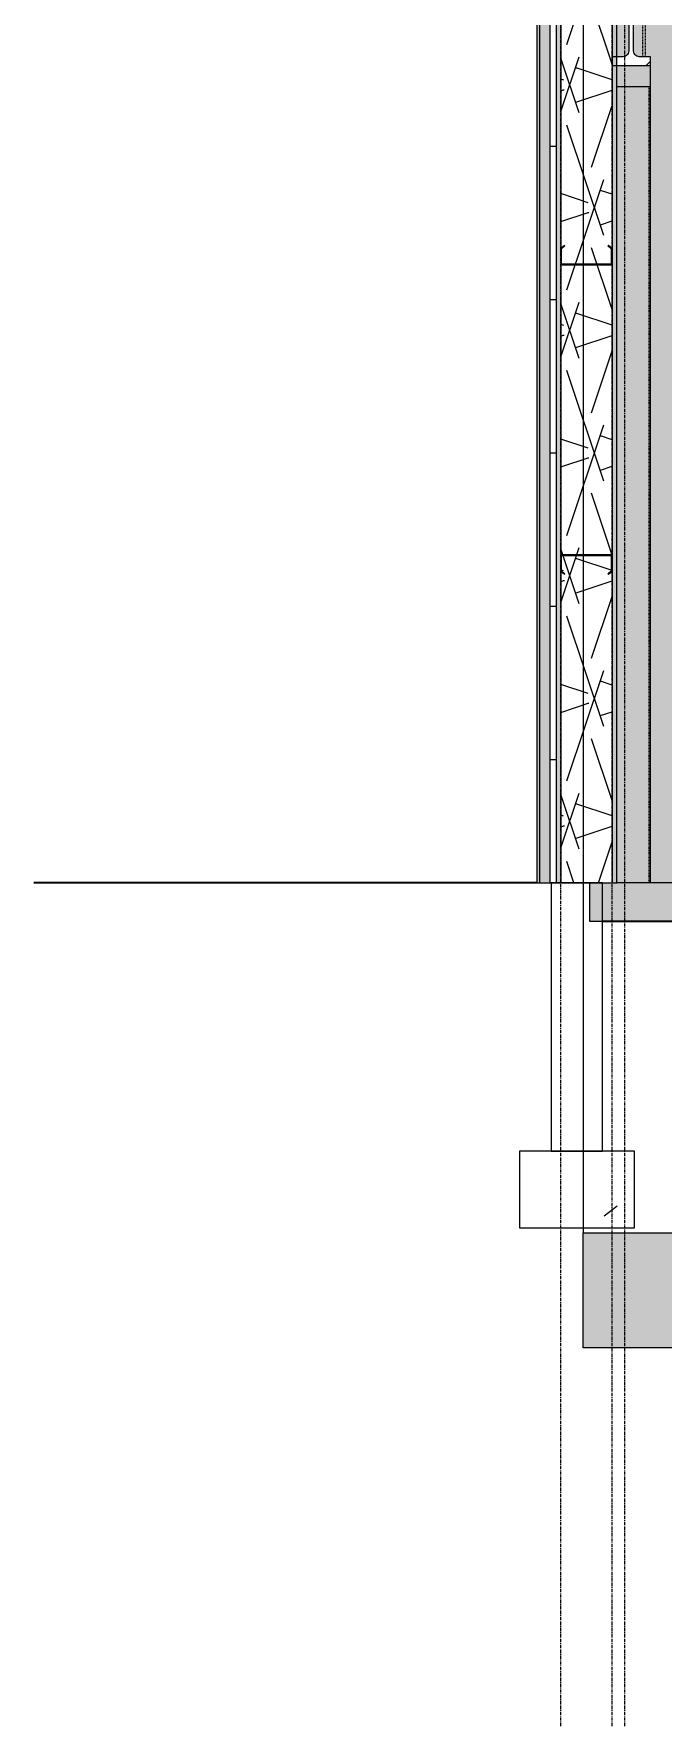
# Model space of a CAD drawing. Header units: inches. Extents: x -23034 to -8448, y -290 to 853.
# Drawn here: x -19516.7 to -19418.2, y -132 to 132.9 of the extents above; entities that cross this region are included whole.
import ezdxf

# ---------------------------------------------------------------- set-up
doc = ezdxf.new("R2010")
doc.units = ezdxf.units.IN
doc.header["$MEASUREMENT"] = 0
doc.linetypes.add('Grid Line 1_2_', pattern=[0.875, 0.5, -0.125, 0.125, -0.125])
doc.linetypes.add('Hidden 1_8_', pattern=[0.1875, 0.125, -0.0625])
for name, color, linetype, lineweight in [('A-WALL', 113, 'Continuous', 9), ('A-WALL-PATT', 111, 'Continuous', 25), ('C-BLDG-PADS', 91, 'Continuous', 9), ('C-TOPO', 7, 'Continuous', 9), ('G-ANNO-SYMB', 111, 'Continuous', 9), ('L-SITE-WALL', 31, 'Continuous', 9), ('S-BEAM', 12, 'Continuous', 9), ('S-COLS', 52, 'Continuous', 9), ('S-FNDN', 32, 'Continuous', 9), ('S-GRID', 1, 'Continuous', 9)]:
    doc.layers.add(name, color=color, linetype=linetype, lineweight=lineweight)
pattern_1 = [(50, (-32938.486, 67.247), (55.0854, -4.81984), [5.76, -63.36]), (355, (-32938.486, 67.247), (-10.65569, 57.76853), [4.608, -50.688]), (100.451, (-32933.895, 66.846), (44.42947, 52.94866), [4.895, -53.848]), (46.184, (-32938.486, 82.61), (81.96444, -12.71212), [8.64, -95.04]), (96.636, (-32931.655, 81.55), (71.7815, 74.81238), [7.343, -80.772]), (351.184, (-32938.49, 82.61), (71.78195, 74.81243), [6.912, -76.032]), (21, (-32930.806, 78.767), (45.84207, -30.92146), [5.76, -63.36]), (326, (-32930.806, 78.767), (18.68706, 55.69148), [4.608, -50.688]), (71.451, (-32926.985, 76.19), (64.52891, 24.77011), [4.895, -53.848]), (37.5, (-32938.486, 67.247), (0.933895, 25.566816), [2.534, -47.539, 2.534, -48.922, -50.88]), (37.5, (-32938.486, 67.247), (0.933895, 25.566816), [-101.53, 2.534, -48.346]), (7.5, (-32938.486, 67.247), (20.20404, 30.291303), [2.534, -26.803, 2.534, -46.387, -19.392]), (7.5, (-32938.486, 67.247), (20.20404, 30.291303), [-78.259, 2.534, -16.858]), (327.5, (-32955.612, 67.247), (40.997785, -1.732403), [2.534, -16.666, 2.534, -57.37, -79.488]), (327.5, (-32955.612, 67.247), (40.997785, -1.732403), [-79.104, 2.534, -76.954]), (317.5, (-32963.292, 67.247), (44.78888, 7.68784), [2.534, -22.426, 2.534, -37.248, -56.448]), (317.5, (-32963.292, 67.247), (44.78888, 7.68784), [-64.742, 2.534, -53.914])]
pattern_2 = [(45, (-32938.486, 67.247), (-19.00703, 19.00703), []), (45, (-32938.486, 96.047), (-19.00703, 19.00703), [])]

# ---------------------------------------------------------------- blocks, each defined once
blk = doc.blocks.new('Struct_Sports Complex_2015_rvt-2-Section 8')
at = {"layer": 'S-FNDN'}
h = blk.add_hatch(dxfattribs=at)
h.set_pattern_fill('FP_12', color=256, style=0, pattern_type=2)
h.set_pattern_definition(pattern_1)
h.paths.add_polyline_path([(-26269.89, -54), (-26269.89, -42), (-26287.89, -42), (-26287.89, -54)], flags=0)
at = {"layer": 'L-SITE-WALL', "color": 10, "lineweight": 25}
for p, q in [((-26274.89, 0), (-26282.89, 0)), ((-26282.89, 0), (-26282.89, -42)), ((-26274.89, -42), (-26274.89, 0)), ((-26282.89, -42), (-26274.89, -42))]:
    blk.add_line(p, q, dxfattribs=at)
at = {"layer": 'S-FNDN', "color": 10, "lineweight": 25}
for p, q in [((-26269.89, -42), (-26287.89, -42)), ((-26287.89, -42), (-26287.89, -54)), ((-26269.89, -54), (-26269.89, -42)), ((-26287.89, -54), (-26269.89, -54))]:
    blk.add_line(p, q, dxfattribs=at)
blk = doc.blocks.new('W-Wide Flange-Column - B2_B-1169488-Section 8')
at = {"layer": 'S-COLS'}
h = blk.add_hatch(color=256, dxfattribs=at)
h.paths.add_polyline_path([(-26263.39, 0), (-26263.39, 146.5), (-26267.39, 146.5), (-26267.39, 145.78), (-26269.36, 145.75), (-26269.75, 145.52), (-26269.98, 145.12), (-26270.02, 144.89), (-26269.99, 129.95), (-26269.82, 129.61), (-26269.51, 129.36), (-26269.13, 129.27), (-26267.39, 129.27), (-26267.39, 0)], flags=0)
h.paths.add_polyline_path([(-26271.66, 129.27), (-26271.27, 129.36), (-26270.96, 129.61), (-26270.79, 129.97), (-26270.77, 130.17), (-26270.8, 145.12), (-26271.03, 145.52), (-26271.46, 145.75), (-26271.66, 145.78), (-26272.64, 145.75), (-26272.64, 129.27)], flags=0)
at = {"layer": 'S-COLS', "linetype": 'Hidden 1_8_'}
for p, q in [((-26268.55, 129.27), (-26268.55, 145.78)), ((-26268.23, 145.78), (-26268.23, 129.27))]:
    blk.add_line(p, q, dxfattribs=at)
at = {"layer": 'S-COLS'}
for q in [(-26267.39, 146.5), (-26263.39, 0)]:
    blk.add_line((-26263.39, 146.5), q, dxfattribs=at)
blk = doc.blocks.new('W-Wide Flange - 8_ WIDE-1169490-Section 8')
at = {"layer": 'S-BEAM'}
h = blk.add_hatch(dxfattribs=at)
h.set_pattern_fill('FP_10', color=256, style=0, pattern_type=2)
h.set_pattern_definition(pattern_2)
h.paths.add_polyline_path([(-26267.39, 127.91), (-26267.39, 129.27), (-26269.32, 129.3), (-26269.68, 129.47), (-26269.93, 129.78), (-26270.02, 130.17), (-26269.99, 151.88), (-26269.82, 152.24), (-26269.51, 152.49), (-26269.13, 152.57), (-26267.39, 152.57), (-26267.39, 153.94), (-26273.39, 153.94), (-26273.39, 152.57), (-26271.46, 152.55), (-26271.1, 152.38), (-26270.85, 152.07), (-26270.77, 151.68), (-26270.79, 129.97), (-26270.96, 129.61), (-26271.27, 129.36), (-26271.66, 129.27), (-26273.39, 129.27), (-26273.39, 127.91), (-26268.83, 127.91)], flags=0)
for points in [[(-26271.66, 145.78), (-26271.66, 152.57), (-26272.64, 152.55), (-26272.64, 145.78)], [(-26270.77, 144.89), (-26270.85, 152.07), (-26271.1, 152.38), (-26271.46, 152.55), (-26271.66, 152.49), (-26271.66, 145.78), (-26271.21, 145.66), (-26270.88, 145.33), (-26270.77, 144.89)], [(-26270.02, 144.89), (-26269.9, 145.33), (-26269.57, 145.66), (-26269.13, 145.78), (-26269.13, 152.57), (-26269.57, 152.45), (-26269.82, 152.24), (-26269.99, 151.88), (-26270.02, 151.68), (-26270.02, 144.89)], [(-26268.83, 145.78), (-26267.39, 145.78), (-26267.39, 152.57), (-26269.13, 152.55), (-26269.13, 145.78)], [(-26268.83, 124.58), (-26267.39, 124.58), (-26267.39, 127.91), (-26272.64, 127.91), (-26272.64, 124.58)]]:
    blk.add_hatch(color=256, dxfattribs=at).paths.add_polyline_path(points, flags=0)
at = {"layer": 'S-BEAM', "lineweight": 15}
for p, q in [((-26267.39, 153.94), (-26273.39, 153.94)), ((-26273.39, 153.94), (-26273.39, 152.57)), ((-26267.39, 152.57), (-26267.39, 153.94)), ((-26273.39, 152.57), (-26271.66, 152.57)), ((-26270.77, 151.68), (-26270.77, 130.17)), ((-26270.02, 130.17), (-26270.02, 151.68)), ((-26269.13, 152.57), (-26267.39, 152.57)), ((-26271.66, 129.27), (-26273.39, 129.27)), ((-26273.39, 129.27), (-26273.39, 127.91)), ((-26273.39, 127.91), (-26267.39, 127.91)), ((-26267.39, 129.27), (-26269.13, 129.27)), ((-26267.39, 127.91), (-26267.39, 129.27))]:
    blk.add_line(p, q, dxfattribs=at)
at = {"layer": 'S-BEAM'}
for p, q in [((-26267.39, 145.78), (-26267.39, 152.57)), ((-26271.66, 145.78), (-26272.64, 145.78)), ((-26267.39, 145.78), (-26269.13, 145.78)), ((-26267.39, 124.58), (-26267.39, 127.91))]:
    blk.add_line(p, q, dxfattribs=at)
at = {"layer": 'S-BEAM', "lineweight": 15, "flags": 128}
for points in [[(-26271.66, 152.57), (-26271.46, 152.55), (-26271.27, 152.49), (-26271.1, 152.38), (-26270.96, 152.24), (-26270.85, 152.07), (-26270.79, 151.88), (-26270.77, 151.68)], [(-26270.02, 151.68), (-26269.99, 151.88), (-26269.93, 152.07), (-26269.82, 152.24), (-26269.68, 152.38), (-26269.51, 152.49), (-26269.32, 152.55), (-26269.13, 152.57)], [(-26270.77, 130.17), (-26270.79, 129.97), (-26270.85, 129.78), (-26270.96, 129.61), (-26271.1, 129.47), (-26271.27, 129.36), (-26271.46, 129.3), (-26271.66, 129.27)], [(-26269.13, 129.27), (-26269.32, 129.3), (-26269.51, 129.36), (-26269.68, 129.47), (-26269.82, 129.61), (-26269.93, 129.78), (-26269.99, 129.97), (-26270.02, 130.17)]]:
    blk.add_lwpolyline(points, dxfattribs=at)
at = {"layer": 'S-BEAM'}
for centre, start_param, end_param in [((-26271.66, 144.89), 0.003675, 1.570796), ((-26269.13, 144.89), 1.570796, 3.137917)]:
    blk.add_ellipse(centre, major_axis=(0.89, 0), ratio=0.999133, start_param=start_param, end_param=end_param, dxfattribs=at)
blk = doc.blocks.new('Girt_C - 8_D-1120276-Section 8')
at = {"layer": 'S-BEAM', "lineweight": 15}
for p, q in [((-26281.39, 51.12), (-26281.39, 48.75)), ((-26281.28, 48.8), (-26281.28, 51.12)), ((-26273.58, 51.3), (-26281.2, 51.3)), ((-26281.2, 51.2), (-26273.58, 51.2)), ((-26273.5, 51.12), (-26273.5, 48.8)), ((-26273.39, 48.75), (-26273.39, 51.12)), ((-26281.39, 48.75), (-26280.82, 48.27)), ((-26280.75, 48.35), (-26281.28, 48.8)), ((-26280.82, 48.27), (-26280.75, 48.35)), ((-26273.5, 48.8), (-26274.04, 48.35)), ((-26274.04, 48.35), (-26273.96, 48.27)), ((-26273.96, 48.27), (-26273.39, 48.75))]:
    blk.add_line(p, q, dxfattribs=at)
for centre, radius, start, end in [((-26281.2, 51.12), 0.188, 90, 180), ((-26281.2, 51.12), 0.0782, 90, 176.9576), ((-26273.58, 51.12), 0.188, 0, 90), ((-26273.58, 51.12), 0.0782, 2.1227, 90)]:
    blk.add_arc(centre, radius, start, end, dxfattribs=at)
blk = doc.blocks.new('Girt_C - 8_D-1118435-Section 8')
at = {"layer": 'S-BEAM'}
h = blk.add_hatch(dxfattribs=at)
h.set_pattern_fill('FP_10', color=256, style=0, pattern_type=2)
h.set_pattern_definition(pattern_2)
h.paths.add_polyline_path([(-26281.2, 96.7), (-26273.58, 96.7), (-26273.58, 96.8), (-26281.2, 96.8)], flags=0)
h.paths.add_polyline_path([(-26273.5, 96.88), (-26273.39, 96.88), (-26273.39, 99.25), (-26273.96, 99.73), (-26274.04, 99.65), (-26273.5, 99.2)], flags=0)
h.paths.add_polyline_path([(-26281.28, 96.88), (-26281.28, 99.2), (-26280.75, 99.65), (-26280.82, 99.73), (-26281.39, 99.25), (-26281.39, 96.88)], flags=0)
at = {"layer": 'S-BEAM', "lineweight": 15}
for p, q in [((-26280.82, 99.73), (-26281.39, 99.25)), ((-26281.39, 99.25), (-26281.39, 96.88)), ((-26281.28, 99.2), (-26280.75, 99.65)), ((-26281.28, 96.88), (-26281.28, 99.2)), ((-26280.75, 99.65), (-26280.82, 99.73)), ((-26273.96, 99.73), (-26274.04, 99.65)), ((-26274.04, 99.65), (-26273.5, 99.2)), ((-26273.39, 99.25), (-26273.96, 99.73)), ((-26273.5, 99.2), (-26273.5, 96.88)), ((-26273.39, 96.88), (-26273.39, 99.25)), ((-26273.58, 96.8), (-26281.2, 96.8)), ((-26281.2, 96.7), (-26273.58, 96.7))]:
    blk.add_line(p, q, dxfattribs=at)
for centre, radius, start, end in [((-26281.2, 96.88), 0.188, 180, 270), ((-26281.2, 96.88), 0.0782, 182.1227, 270), ((-26273.58, 96.88), 0.188, 270, 0), ((-26273.58, 96.88), 0.0782, 270, 356.9576)]:
    blk.add_arc(centre, radius, start, end, dxfattribs=at)
blk = doc.blocks.new('HSS-Hollow Structural Section-Column - HSS6X6X1_4-1159163-Section 8')
at = {"layer": 'S-COLS', "linetype": 'Hidden 1_8_'}
blk.add_line((-26267.62, 124.58), (-26267.62, 0), dxfattribs=at)
blk = doc.blocks.new('Section - 3_32_ x 3_8_-18514-Section 8')
at = {"layer": 'G-ANNO-SYMB'}
blk.add_hatch(color=256, dxfattribs=at).paths.add_polyline_path([(-24220.84, -79.66), (-24148.84, -79.66), (-24148.84, -97.66), (-24220.84, -97.66)], flags=0)
for p, q in [((-24220.84, -79.66), (-24220.84, -97.66)), ((-24148.84, -79.66), (-24220.84, -79.66)), ((-24148.84, -97.66), (-24148.84, -79.66)), ((-24220.84, -97.66), (-24148.84, -97.66))]:
    blk.add_line(p, q, dxfattribs=at)

msp = doc.modelspace()

# ---------------------------------------------------------------- hatches: boundary and pattern name
at = {"layer": 'A-WALL-PATT', "lineweight": 9}
h = msp.add_hatch(dxfattribs=at)
h.set_pattern_fill('FP_15', color=256, style=0, pattern_type=2)
h.set_pattern_definition([(0, (-32938.486, 67.247), (0, 24), []), (90, (-32938.486, 67.247), (-24, 1e-15), [])])
h.paths.add_polyline_path([(-19434.94863, 0), (-19434.94863, 241.75), (-19435.94863, 241.75), (-19435.94863, 0)], flags=0)
h = msp.add_hatch(dxfattribs=at)
h.set_pattern_fill('FP_16', color=256, style=0, pattern_type=2)
h.set_pattern_definition([(161.57, (-32937.526, 68.207), (-7.6802237, -0.0009796), [0, -54.643, 6.067, 0]), (18.43, (-32939.446, 68.207), (-7.6802237, 0.0009796), [0, -54.643, 6.067, 0]), (108.43, (-32937.526, 68.207), (3.8382953, -19.20136532), [18.211, -42.499]), (71.57, (-32939.446, 68.207), (3.8382953, 19.20136532), [18.211, -42.499])])
h.paths.add_polyline_path([(-19430.27747, 0), (-19426.19863, 0), (-19426.19863, 241.75), (-19434.19863, 241.75), (-19434.19863, 0)], flags=0)
at = {"layer": 'C-BLDG-PADS'}
h = msp.add_hatch(dxfattribs=at)
h.set_pattern_fill('FP_12', color=256, style=0, pattern_type=2)
h.set_pattern_definition(pattern_1)
h.paths.add_polyline_path([(-15218.94863, -6), (-15218.94863, 0), (-19429.69863, 0), (-19429.69863, -6), (-15231.32859, -6)], flags=0)
at = {"layer": 'L-SITE-WALL'}
msp.add_hatch(color=256, dxfattribs=at).paths.add_polyline_path([(-19437.57363, 0), (-19437.57363, 241.75), (-19437.94863, 241.75), (-19437.94863, 0)], flags=0)
at = {"layer": 'L-SITE-WALL', "lineweight": 5}
for points in [[(-19435.94863, 0), (-19435.94863, 241.75), (-19437.57363, 241.75), (-19437.57363, 0)], [(-19434.19863, 0), (-19434.19863, 241.75), (-19434.94863, 241.75), (-19434.94863, 0)], [(-19425.44863, 0), (-19425.44863, 241.75), (-19426.19863, 241.75), (-19426.19863, 0)]]:
    msp.add_hatch(color=256, dxfattribs=at).paths.add_polyline_path(points, flags=0)
at = {"layer": 'S-COLS', "lineweight": 5}
for points in [[(-19421.63765, 0), (-19420.66463, 0), (-19420.66463, 124.5764), (-19425.44863, 124.5764), (-19425.44863, 0)], [(-19420.43163, 0), (-19420.19863, 0), (-19420.26106, 124.5764), (-19420.66463, 124.5764), (-19420.66463, 0)]]:
    msp.add_hatch(color=256, dxfattribs=at).paths.add_polyline_path(points, flags=0)

# ---------------------------------------------------------------- linework, layer by layer
at = {"layer": 'A-WALL'}
for p, q in [((-19437.57363, 241.75), (-19437.57363, 0)), ((-19435.94863, 241.75), (-19435.94863, 0)), ((-19434.94863, 241.75), (-19434.94863, 0)), ((-19434.19863, 241.75), (-19434.19863, 0)), ((-19426.19863, 241.75), (-19426.19863, 0))]:
    msp.add_line(p, q, dxfattribs=at)
at = {"layer": 'C-BLDG-PADS'}
for p, q in [((-19429.69863, 0), (-19429.69863, -6)), ((-19371.35376, 0), (-19425.44863, 0)), ((-19429.69863, -6), (-15218.94863, -6))]:
    msp.add_line(p, q, dxfattribs=at)
at = {"layer": 'C-TOPO', "lineweight": 35}
for p, q in [((-19437.94863, 0), (-19516.67559, 0)), ((-19427.69863, -6.00628), (-19046.16843, -6.00628))]:
    msp.add_line(p, q, dxfattribs=at)
at = {"layer": 'C-TOPO'}
for p, q in [((-19516.67559, 0), (-19437.94863, 0)), ((-19046.17169, -6.00628), (-19427.69863, -6.00628))]:
    msp.add_line(p, q, dxfattribs=at)
at = {"layer": 'G-ANNO-SYMB'}
msp.add_line((-19430.70618, 545.15708), (-19430.70618, -54.81697), dxfattribs=at)
at = {"layer": 'L-SITE-WALL', "lineweight": 25}
for p, q in [((-19437.94863, 241.75), (-19437.94863, 0)), ((-19425.44863, 0), (-19425.44863, 241.75)), ((-19437.94863, 0), (-19425.44863, 0))]:
    msp.add_line(p, q, dxfattribs=at)
at = {"layer": 'S-COLS'}
for p, q in [((-19420.66463, 124.5764), (-19425.44863, 124.5764)), ((-19420.19863, 124.5764), (-19420.66463, 124.5764)), ((-19420.19863, 0), (-19420.19863, 124.5764))]:
    msp.add_line(p, q, dxfattribs=at)
at = {"layer": 'S-GRID', "linetype": 'Grid Line 1_2_'}
for p, q in [((-19434.19863, -132), (-19434.19863, 573.76478)), ((-19434.19863, -132), (-19434.19863, 573.76478)), ((-19426.19863, -132), (-19426.19863, 573.76478)), ((-19424.19863, -132), (-19424.19863, 573.76478))]:
    msp.add_line(p, q, dxfattribs=at)

# ---------------------------------------------------------------- block references
at = {"color": 90, "lineweight": 5}
msp.add_blockref('Struct_Sports Complex_2015_rvt-2-Section 8', (6847.1916, 0), dxfattribs=at)
at = {"layer": 'G-ANNO-SYMB', "extrusion": (0, 0, -1)}
msp.add_blockref('Section - 3_32_ x 3_8_-18514-Section 8', (43579.54149, 24.84384), dxfattribs=at)
at = {"layer": 'S-BEAM'}
for name in ['W-Wide Flange - 8_ WIDE-1169490-Section 8', 'Girt_C - 8_D-1118435-Section 8', 'Girt_C - 8_D-1120276-Section 8']:
    msp.add_blockref(name, (6847.1916, 0), dxfattribs=at)
at = {"layer": 'S-COLS'}
msp.add_blockref('W-Wide Flange-Column - B2_B-1169488-Section 8', (6847.1916, 0), dxfattribs=at)
at = {"layer": 'S-COLS', "linetype": 'Hidden 1_8_'}
msp.add_blockref('HSS-Hollow Structural Section-Column - HSS6X6X1_4-1159163-Section 8', (6847.1916, 0), dxfattribs=at)

doc.saveas('drawing.dxf')
